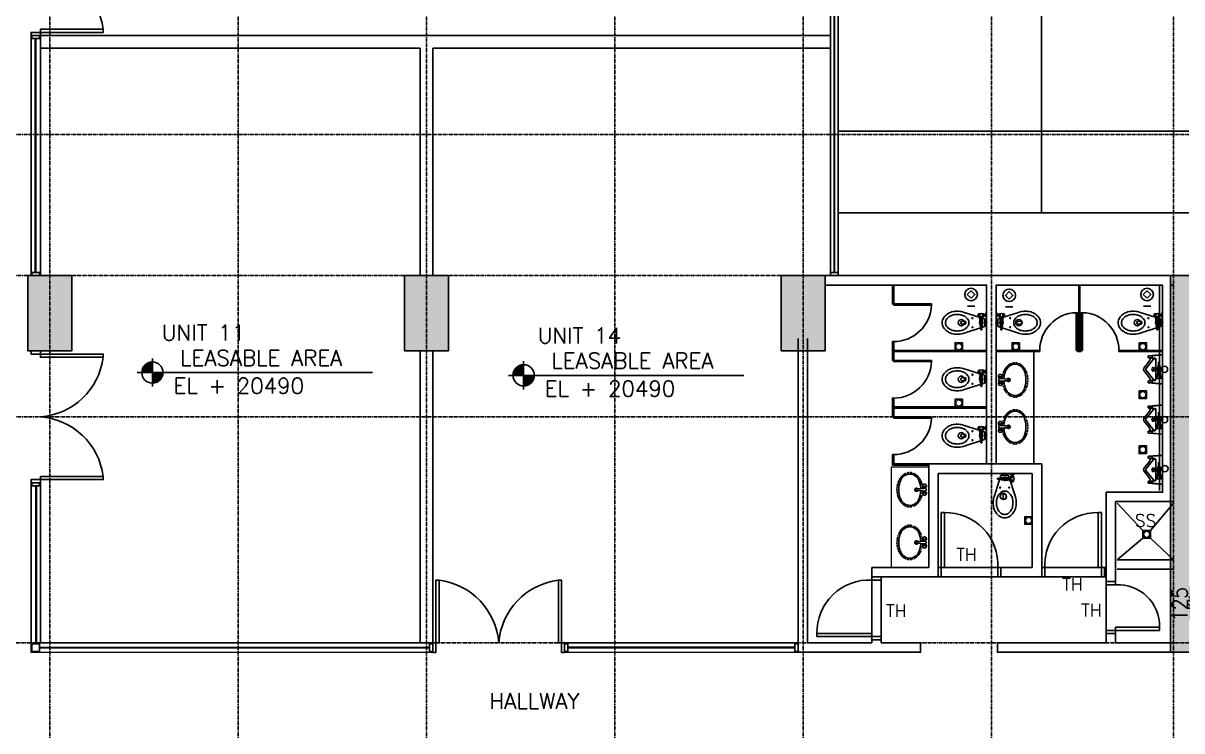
# Model space of a CAD drawing. Header units: inches. Extents: x -189245 to 740841, y -215444 to 469401.
# Drawn here: x 213791 to 232247, y -3775 to 7498 of the extents above; entities that cross this region are included whole.
import ezdxf
from ezdxf.enums import TextEntityAlignment as Align

# ---------------------------------------------------------------- set-up
doc = ezdxf.new("R2010")
doc.units = ezdxf.units.IN
doc.header["$LTSCALE"] = 10
doc.header["$MEASUREMENT"] = 0
for name, pattern in [('CENTER', [2, 1.25, -0.25, 0.25, -0.25]), ('GRID NORMAL$0$GRID BASEMENT$0$GRID GROUND$0$GRID$0$$0$PHANTOM', [2.5, 1.25, -0.25, 0.25, -0.25, 0.25, -0.25]), ('HIDDEN2', [0.1875, 0.125, -0.0625])]:
    doc.linetypes.add(name, pattern=pattern)
for name, color, linetype in [('1', 1, 'Continuous'), ('6', 252, 'Continuous'), ('A-CMU PLASTER', 8, 'Continuous'), ('A-CMU WALL', 4, 'Continuous'), ('A-COLUMN', 6, 'Continuous'), ('A-DOOR', 1, 'Continuous'), ('A-FIXTURES', 2, 'Continuous'), ('A-FURNITURE', 2, 'Continuous'), ('A-HATCH-SOLID', 252, 'Continuous'), ('A-PLASTER', 8, 'Continuous'), ('A-ROAD', 252, 'Continuous'), ('A-SHEARWALL', 6, 'Continuous'), ('A-TEXT', 3, 'Continuous'), ('A-TILES', 9, 'Continuous'), ('A-TOILET PARTITION', 251, 'Continuous'), ('A-WINDOW', 2, 'Continuous'), ('COLUMN', 6, 'Continuous'), ('DETAIL CALLOUT', 3, 'Continuous'), ('ELEV MARKS', 2, 'Continuous'), ('GRID', 8, 'CENTER'), ('P-FIXT', 251, 'Continuous'), ('P-FIXT-MISC', 251, 'Continuous'), ('P-HIDE', 1, 'Continuous'), ('P-HIDE-2', 7, 'Continuous'), ('P-SWR-LIN', 7, 'Continuous'), ('tick', 3, 'Continuous'), ('TSG- DIM1', 1, 'Continuous'), ('TSG- WALL 100', 244, 'Continuous'), ('ZOCALLO', 1, 'Continuous')]:
    doc.layers.add(name, color=color, linetype=linetype)
doc.layers.add('AREA2', color=90, linetype='Continuous', lineweight=5)
doc.styles.add('250', font='romans.shx', dxfattribs={"width": 0.85})
doc.styles.add('PRSP_Simplex', font='simplex.shx')
doc.dimstyles.new('loudet_dim100', dxfattribs={"dimtxt": 250, "dimasz": 1.2, "dimexe": 75, "dimexo": 50, "dimgap": 75, "dimtad": 1, "dimdec": 0, "dimzin": 0, "dimdsep": 46, "dimtxsty": '250', "dimblk": 'arrw tick', "dimcen": 0.09, "dimclrd": 256, "dimclre": 256, "dimclrt": 2, "dimadec": 0, "dimazin": 0, "dimtfac": 1, "dimtdec": 0, "dimtix": 1, "dimtofl": 0, "dimtmove": 0, "dimatfit": 0, "dimldrblk": 'TICK', "dimfxl": 0.18, "dimtolj": 1, "dimtzin": 0, "dimarcsym": 0})

# ---------------------------------------------------------------- blocks, each defined once
blk = doc.blocks.new('arrw tick')
at = {"layer": 'tick'}
blk.add_line((-53, -53), (53, 53), dxfattribs=at)
blk = doc.blocks.new('*D191')
at = {"layer": 'Defpoints', "color": 0, "ltscale": 2}
for p in [(232415, -1698), (232633, -1698), (232633, -1823)]:
    blk.add_point(p, dxfattribs=at)
at = {"layer": 'TSG- DIM1', "lineweight": -2, "ltscale": 2}
for p, q in [((232583, -1698), (232340, -1698)), ((232583, -1823), (232340, -1823)), ((232415, -1697), (232415, -1696)), ((232415, -1825), (232415, -1826))]:
    blk.add_line(p, q, dxfattribs=at)
at = {"layer": 'TSG- DIM1', "lineweight": -2, "ltscale": 2, "xscale": 1.2, "yscale": 1.2, "zscale": 1.2}
for p, rotation in [((232415, -1698), 270), ((232415, -1823), 90)]:
    blk.add_blockref('arrw tick', p, dxfattribs=dict(at, rotation=rotation))
at = {"layer": 'TSG- DIM1', "color": 2, "ltscale": 2, "insert": (232215, -1761), "char_height": 250, "attachment_point": 5, "rotation": 90, "style": '250'}
blk.add_mtext('\\A1;125', dxfattribs=at)
blk = doc.blocks.new('TICK')
at = {"layer": '6'}
blk.add_line((0, 0), (0, 0), dxfattribs=at)
at = {"layer": 'A-PLASTER'}
blk.add_line((-1, 0), (0, 0), dxfattribs=at)
blk = doc.blocks.new('AM-WFVP1')
at = {"layer": 'P-FIXT-MISC', "color": 1}
for p, q in [((16, 12), (44, 12)), ((44, -16), (44, 16)), ((46, 21), (63, 21)), ((46, 10), (46, 12)), ((46, 12), (56, 12)), ((46, 10), (56, 10)), ((56, 12), (56, 21)), ((56, -10), (56, 10)), ((65, -27), (65, 24)), ((107, -27), (107, 24)), ((111, -21), (111, 21)), ((111, 21), (126, 21)), ((120, 15), (120, 21)), ((120, 15), (128, 15)), ((120, 6), (128, 6)), ((120, -6), (120, 6)), ((128, -18), (128, 18)), ((16, -12), (44, -12)), ((46, -12), (46, -10)), ((46, -10), (56, -10)), ((46, -12), (56, -12)), ((46, -21), (63, -21)), ((56, -21), (56, -12)), ((61, -43), (61, -55)), ((61, -132), (61, -110)), ((64, -104), (82, -94)), ((82, -148), (64, -138)), ((66, -28), (65, -27)), ((106, -28), (66, -28)), ((66, -28), (66, -42)), ((66, -42), (106, -42)), ((66, -56), (106, -56)), ((66, -70), (106, -70)), ((66, -70), (66, -103)), ((66, -73), (106, -73)), ((68, -153), (68, -164)), ((69, -56), (69, -70)), ((70, -143), (70, -145)), ((71, -146), (71, -148)), ((71, -148), (72, -148)), ((71, -165), (71, -176)), ((71, -176), (101, -176)), ((72, -180), (71, -176)), ((72, -43), (72, -55)), ((72, -43), (75, -43)), ((72, -55), (75, -55)), ((72, -152), (100, -152)), ((72, -166), (100, -166)), ((72, -180), (100, -180)), ((75, -43), (75, -55)), ((76, -153), (76, -164)), ((76, -153), (78, -153)), ((76, -164), (78, -164)), ((78, -153), (78, -164)), ((81, -184), (78, -233)), ((81, -184), (91, -184)), ((90, -94), (108, -104)), ((108, -138), (90, -148)), ((91, -184), (94, -233)), ((94, -153), (94, -164)), ((94, -153), (96, -153)), ((94, -164), (96, -164)), ((96, -153), (96, -164)), ((97, -43), (97, -55)), ((97, -43), (100, -43)), ((97, -55), (100, -55)), ((100, -43), (100, -55)), ((100, -150), (101, -148)), ((101, -176), (100, -180)), ((101, -146), (101, -148)), ((101, -165), (101, -176)), ((102, -143), (102, -145)), ((103, -56), (103, -70)), ((104, -153), (104, -164)), ((106, -28), (107, -27)), ((106, -28), (106, -42)), ((106, -70), (106, -103)), ((111, -21), (126, -21)), ((111, -43), (111, -55)), ((111, -110), (111, -132)), ((120, -6), (128, -6)), ((120, -15), (128, -15)), ((120, -21), (120, -15))]:
    blk.add_line(p, q, dxfattribs=at)
blk.add_lwpolyline([(0, 35), (0, -35), (4, -35), (4, 35)], close=True, dxfattribs=at)
for points in [[(4, 35), (12, 33, -0.312281), (14, 30, -0.057602), (14, -30, -0.312281), (12, -33), (4, -35)], [(128, -16), (130, -16, 0.382271), (133, -13, 0.055194), (133, 13, 0.382271), (130, 16), (128, 16)]]:
    blk.add_lwpolyline(points, format="xyb", dxfattribs=at)
for points in [[(72, -148), (71, -150), (72, -150)], [(101, -150), (71, -150)], [(71, -152), (71, -152), (72, -150)], [(100, -150), (101, -150), (100, -152)]]:
    blk.add_lwpolyline(points, dxfattribs=at)
blk.add_circle((86, -121), 12.5, dxfattribs=at)
for centre, radius, start, end in [((49, 16), 5.3, 121.8908, 238.1092), ((65, 0), 21.3, 151.9275, 208.0725), ((52, 16), 6.06, 312.075, 47.925), ((33, 0), 26, 337.3801, 22.6199), ((63, 23), 2, 270, 0), ((86, -30), 57.1, 68.4314, 111.5686), ((111, 26), 5.06, 210.1986, 265.7907), ((120, 18), 3, 89.8857, 270.1143), ((125, 0), 7.49, 126.7784, 233.2216), ((126, 18), 3, 360, 90), ((49, -16), 5.3, 121.8908, 238.1092), ((52, -16), 6.06, 312.075, 47.925), ((86, -121), 27.5, 157.5536, 202.4464), ((66, -52), 10.8, 59.4898, 120.5102), ((66, -46), 10.8, 239.4898, 300.5102), ((86, -121), 27.5, 142.4464, 157.5536), ((86, -121), 27.5, 202.4464, 217.5536), ((63, -23), 2, 0, 90), ((86, -121), 27.5, 97.5536, 142.4464), ((86, -121), 27.5, 217.5536, 262.4464), ((86, 9), 36.2, 234.5632, 305.4368), ((86, -165), 71.5, 73.3487, 106.6513), ((72, -158), 6.08, 48.8879, 131.1121), ((72, -159), 6.08, 228.8879, 311.1121), ((86, -109), 40, 246.4023, 293.5977), ((86, -83), 41.1, 74.4697, 105.5303), ((86, -15), 41.1, 254.4697, 285.5303), ((86, -176), 24.8, 69.984, 110.016), ((86, -141), 24.8, 249.984, 290.016), ((83, -179), 4.59, 183.8535, 249.8863), ((86, -121), 27.5, 82.4464, 97.5536), ((86, -121), 27.5, 262.4464, 277.5536), ((86, -121), 27.5, 37.5536, 82.4464), ((86, -121), 27.5, 277.5536, 322.4464), ((89, -179), 4.59, 290.1137, 356.1465), ((100, -158), 6.08, 48.8879, 131.1121), ((100, -159), 6.08, 228.8879, 311.1121), ((106, -52), 10.8, 59.4898, 120.5102), ((106, -46), 10.8, 239.4898, 300.5102), ((111, -26), 5.06, 94.2093, 149.8014), ((86, -121), 27.5, 22.4464, 37.5536), ((86, -121), 27.5, 322.4464, 337.5536), ((86, -121), 27.5, 337.5536, 22.4464), ((120, -18), 3, 89.8857, 270.1143), ((126, -18), 3, 270, 360), ((80, -233), 2, 176.6073, 254.1433), ((86, -212), 23.6, 254.1433, 285.8567), ((92, -233), 2, 285.8567, 3.3927)]:
    blk.add_arc(centre, radius, start, end, dxfattribs=at)
blk = doc.blocks.new('CRMLAF-P')
at = {"layer": 'P-FIXT', "color": 2}
for points in [[(26, -53, 0.327036), (33, -62), (374, -170, 0.005257), (379, -172, 0.071491), (468, -184, 0.071491), (557, -172, 0.082931), (630, -136, 0.106738), (687, -74, 0.133029), (707, 0, 0.133029), (687, 74, 0.106738), (630, 136, 0.082931), (557, 172, 0.071491), (468, 184, 0.071491), (379, 172, 0.005257), (374, 170), (33, 62, 0.327036), (26, 53)], [(341, 25), (402, 22, -0.405756), (402, -22), (341, -25, -0.413515)]]:
    blk.add_lwpolyline(points, format="xyb", close=True, dxfattribs=at)
at = {"layer": 'P-FIXT', "color": 2, "flags": 128}
blk.add_lwpolyline([(281, 0, 0.133029), (294, -48, 0.106738), (336, -94, 0.082931), (394, -122, 0.071491), (468, -132, 0.071491), (542, -122, 0.082931), (600, -94, 0.106738), (642, -48, 0.133029), (655, 0, 0.133029), (642, 48, 0.106738), (600, 94, 0.082931), (542, 122, 0.071491), (468, 132, 0.071491), (394, 122, 0.082931), (336, 94, 0.106738), (294, 48, 0.133029)], format="xyb", close=True, dxfattribs=at)
at = {"layer": 'P-FIXT', "color": 2}
for centre in [(226, 72), (226, -72)]:
    blk.add_circle(centre, 8.32, dxfattribs=at)
at = {"layer": 'P-HIDE', "color": 2}
blk.add_point((0, 0), dxfattribs=at)
at = {"layer": 'P-FIXT-MISC', "color": 2}
blk.add_blockref('AM-WFVP1', (0, 121), dxfattribs=at)
blk = doc.blocks.new('AM-UFV-P')
at = {"layer": 'P-FIXT-MISC'}
for p, q in [((-35, 0), (35, 0)), ((-35, 0), (-35, -4)), ((35, 0), (35, -4)), ((-184, -53), (-233, -50)), ((-184, -63), (-233, -66)), ((-184, -53), (-184, -63)), ((-180, -44), (-176, -43)), ((-180, -44), (-180, -72)), ((-176, -73), (-180, -72)), ((-176, -43), (-176, -73)), ((-165, -43), (-176, -43)), ((-165, -73), (-176, -73)), ((-166, -44), (-166, -72)), ((-153, -40), (-164, -40)), ((-164, -48), (-164, -50)), ((-153, -48), (-164, -48)), ((-153, -50), (-164, -50)), ((-164, -66), (-164, -68)), ((-153, -66), (-164, -66)), ((-153, -68), (-164, -68)), ((-153, -76), (-164, -76)), ((-153, -48), (-153, -50)), ((-153, -66), (-153, -68)), ((-152, -44), (-152, -72)), ((-150, -72), (-148, -73)), ((-148, -54), (-138, -36)), ((-146, -43), (-148, -43)), ((-148, -43), (-148, -44)), ((-138, -80), (-148, -62)), ((-146, -73), (-148, -73)), ((-143, -42), (-145, -42)), ((-143, -74), (-145, -74)), ((-132, -33), (-110, -33)), ((-110, -83), (-132, -83)), ((-104, -36), (-94, -54)), ((-94, -62), (-104, -80)), ((-70, -38), (-103, -38)), ((-70, -78), (-103, -78)), ((-73, -38), (-73, -78)), ((-70, -38), (-70, -78)), ((-56, -41), (-70, -41)), ((-56, -75), (-70, -75)), ((-56, -38), (-56, -78)), ((-43, -33), (-55, -33)), ((-55, -44), (-55, -47)), ((-43, -44), (-55, -44)), ((-43, -47), (-55, -47)), ((-55, -69), (-55, -72)), ((-43, -69), (-55, -69)), ((-43, -72), (-55, -72)), ((-43, -83), (-55, -83)), ((-43, -44), (-43, -47)), ((-43, -69), (-43, -72)), ((-27, -38), (-42, -38)), ((-27, -78), (-42, -78)), ((-41, -38), (-41, -78)), ((-35, -4), (35, -4)), ((-35, -4), (-33, -12)), ((-27, -37), (24, -37)), ((-27, -38), (-27, -37)), ((-27, -78), (-27, -38)), ((-27, -78), (-27, -79)), ((-27, -79), (24, -79)), ((-21, -18), (-21, -35)), ((-21, -28), (-12, -28)), ((-21, -83), (21, -83)), ((-21, -83), (-21, -98)), ((-21, -92), (-15, -92)), ((-18, -100), (18, -100)), ((-16, -16), (16, -16)), ((-15, -92), (-15, -100)), ((-15, -100), (-15, -102)), ((-12, -18), (-10, -18)), ((-12, -18), (-12, -28)), ((-10, -18), (-10, -28)), ((-10, -28), (10, -28)), ((-6, -92), (-6, -100)), ((-6, -92), (6, -92)), ((6, -92), (6, -100)), ((10, -18), (12, -18)), ((10, -18), (10, -28)), ((12, -18), (12, -28)), ((12, -28), (21, -28)), ((15, -92), (21, -92)), ((15, -92), (15, -100)), ((16, -100), (16, -102)), ((21, -18), (21, -35)), ((21, -83), (21, -98)), ((35, -4), (33, -12))]:
    blk.add_line(p, q, dxfattribs=at)
for points in [[(-152, -43), (-152, -43), (-150, -44)], [(-150, -72), (-150, -73), (-152, -72)], [(-150, -73), (-150, -43)], [(-148, -44), (-150, -43), (-150, -44)]]:
    blk.add_lwpolyline(points, dxfattribs=at)
blk.add_circle((-121, -58), 12.5, dxfattribs=at)
for centre, radius, start, end in [((-233, -52), 2, 86.6073, 164.1433), ((-212, -58), 23.6, 164.1433, 195.8567), ((-233, -64), 2, 195.8567, 273.3927), ((-179, -55), 4.59, 93.8535, 159.8863), ((-179, -61), 4.59, 200.1137, 266.1465), ((-159, -44), 6.08, 138.8879, 221.1121), ((-141, -58), 24.8, 159.984, 200.016), ((-159, -72), 6.08, 138.8879, 221.1121), ((-158, -44), 6.08, 318.8879, 41.1121), ((-176, -58), 24.8, 339.984, 20.016), ((-158, -72), 6.08, 318.8879, 41.1121), ((-121, -58), 32.5, 39.1069, 155.347), ((-121, -58), 32.5, 206.3609, 320.8931), ((-109, -58), 40, 156.4023, 203.5977), ((-121, -58), 27.5, 127.5536, 172.4464), ((-121, -58), 27.5, 172.4464, 187.5536), ((-121, -58), 27.5, 187.5536, 232.4464), ((-121, -58), 27.5, 112.4464, 127.5536), ((-121, -58), 27.5, 232.4464, 247.5536), ((-121, -58), 27.5, 67.5536, 112.4464), ((-121, -58), 27.5, 247.5536, 292.4464), ((-121, -58), 27.5, 52.4464, 67.5536), ((-121, -58), 27.5, 292.4464, 307.5536), ((-121, -58), 27.5, 7.5536, 52.4464), ((-121, -58), 27.5, 307.5536, 352.4464), ((-165, -58), 71.5, 343.3487, 16.6513), ((-121, -58), 27.5, 352.4464, 7.5536), ((-46, -38), 10.8, 149.4898, 210.5102), ((-15, -58), 41.1, 164.4697, 195.5303), ((-46, -78), 10.8, 149.4898, 210.5102), ((-52, -38), 10.8, 329.4898, 30.5102), ((-83, -58), 41.1, 344.4697, 15.5303), ((-52, -78), 10.8, 329.4898, 30.5102), ((-30, -11), 3, 194.0362, 263.4065), ((0, 249), 265, 263.4065, 276.5935), ((9, -58), 36.2, 144.5632, 215.4368), ((-23, -35), 2, 270, 0), ((-26, -83), 5.06, 4.2093, 59.8014), ((-16, -21), 5.3, 31.8908, 148.1092), ((-16, -24), 6.06, 222.075, 317.925), ((-18, -92), 3, 359.8857, 180.1143), ((-18, -98), 3, 180, 270), ((-13, -102), 2.5, 180, 263.6816), ((0, 15), 121, 263.6816, 276.3184), ((0, -37), 21.3, 61.9275, 118.0725), ((0, -4), 26, 247.3801, 292.6199), ((0, -97), 7.49, 36.7784, 143.2216), ((16, -21), 5.3, 31.8908, 148.1092), ((16, -24), 6.06, 222.075, 317.925), ((13, -102), 2.5, 276.3184, 0), ((18, -92), 3, 359.8857, 180.1143), ((18, -98), 3, 270, 0), ((23, -35), 2, 180, 270), ((26, -83), 5.06, 120.1986, 175.7907), ((-30, -58), 57.1, 338.4314, 21.5686), ((30, -11), 3, 276.5935, 345.9638)]:
    blk.add_arc(centre, radius, start, end, dxfattribs=at)
blk = doc.blocks.new('WSHBRK-P')
at = {"layer": 'P-FIXT'}
for p, q in [((-227, 0), (-232, 0)), ((-227, 0), (227, 0)), ((227, 0), (232, 0)), ((-235, -3), (-215, -225)), ((-230, -3), (-215, -160)), ((-215, -162), (-215, -225)), ((-210, -165), (-189, -165)), ((-185, -225), (-185, -163)), ((-178, -126), (-184, -161)), ((-169, -128), (-184, -217)), ((-169, -128), (-166, -112)), ((-10, -267), (-162, -147)), ((-158, -110), (158, -110)), ((10, -267), (162, -147)), ((169, -128), (166, -112)), ((169, -128), (184, -217)), ((178, -126), (184, -161)), ((185, -225), (185, -163)), ((210, -165), (189, -165)), ((230, -3), (215, -160)), ((235, -3), (215, -225)), ((215, -162), (215, -225)), ((-210, -230), (-190, -230)), ((-184, -217), (-185, -225)), ((-164, -200), (-159, -200)), ((-134, -209), (-18, -299)), ((134, -209), (18, -299)), ((164, -200), (159, -200)), ((184, -217), (185, -225)), ((210, -230), (190, -230))]:
    blk.add_line(p, q, dxfattribs=at)
for centre, radius, start, end in [((-232, -3), 3, 90, 183.8141), ((-227, -3), 3, 90, 183.4682), ((227, -3), 3, 356.5318, 90), ((232, -3), 3, 356.1859, 90), ((-210, -160), 5, 183.4682, 270), ((-189, -160), 5, 270, 349.6952), ((-158, -130), 20, 90, 169.6952), ((-149, -132), 20, 170.7099, 230.6837), ((158, -130), 20, 10.3048, 90), ((149, -132), 20, 309.3163, 9.2901), ((189, -160), 5, 190.3048, 270), ((210, -160), 5, 270, 356.5318), ((-210, -225), 5, 180, 270), ((-190, -225), 5, 270, 0), ((-164, -220), 20, 90, 170.7099), ((-159, -240), 40, 50.6837, 90), ((0, -275), 30, 232.8153, 307.1847), ((0, -256), 15, 230.6837, 309.3163), ((159, -240), 40, 90, 129.3163), ((164, -220), 20, 9.2901, 90), ((190, -225), 5, 180, 270), ((210, -225), 5, 270, 0)]:
    blk.add_arc(centre, radius, start, end, dxfattribs=at)
at = {"layer": 'P-FIXT-MISC'}
for centre in [(-25, -133), (-25, -158), (0, -120), (0, -145), (0, -170), (25, -133), (25, -158)]:
    blk.add_circle(centre, 4, dxfattribs=at)
for centre in [(-25, -108), (25, -108)]:
    blk.add_arc(centre, 4, 215.6754, 324.3246, dxfattribs=at)
at = {"layer": 'P-HIDE'}
blk.add_point((0, 0), dxfattribs=at)
blk.add_blockref('AM-UFV-P', (121, 0), dxfattribs=at)
blk = doc.blocks.new('AM-FC1PE')
at = {"layer": 'P-FIXT-MISC'}
for p, q in [((-29, 69), (-29, 47)), ((-21, 53), (-29, 66)), ((-21, 35), (-29, 47)), ((-21, 53), (-21, 35)), ((-21, 53), (0, 49)), ((-21, 35), (0, 31)), ((18, 21), (-17, 22)), ((-14, 32), (-14, 28)), ((21, 53), (0, 49)), ((0, 31), (0, 49)), ((21, 35), (0, 31)), ((14, 32), (14, 28)), ((114, 10), (18, 21)), ((21, 53), (29, 66)), ((21, 53), (21, 35)), ((21, 35), (29, 47)), ((124, 14), (24, 20)), ((29, 69), (29, 47)), ((115, 10), (124, 14)), ((-21, -35), (-29, -47)), ((-29, -69), (-29, -47)), ((-21, -53), (-29, -66)), ((-21, -35), (0, -31)), ((-21, -53), (-21, -35)), ((-21, -53), (0, -49)), ((18, -21), (-17, -22)), ((-14, -32), (-14, -28)), ((21, -35), (0, -31)), ((0, -31), (0, -49)), ((21, -53), (0, -49)), ((14, -32), (14, -28)), ((114, -10), (18, -21)), ((21, -53), (21, -35)), ((21, -35), (29, -47)), ((21, -53), (29, -66)), ((124, -14), (24, -20)), ((29, -69), (29, -47)), ((115, -10), (124, -14))]:
    blk.add_line(p, q, dxfattribs=at)
for points in [[(29, 69, -0.145837), (27, 62, -0.107165), (21, 56, -0.077149), (12, 52, -0.064217), (0, 50, -0.064217), (-12, 52, -0.077149), (-21, 56, -0.107165), (-27, 62, -0.145837), (-29, 69, -0.145837), (-27, 75, -0.107165), (-21, 82, -0.077149), (-12, 86, -0.064217), (0, 87, -0.064217), (12, 86, -0.077149), (21, 82, -0.107165), (27, 75, -0.145837)], [(29, -69, 0.145837), (27, -62, 0.107165), (21, -56, 0.077149), (12, -52, 0.064217), (0, -50, 0.064217), (-12, -52, 0.077149), (-21, -56, 0.107165), (-27, -62, 0.145837), (-29, -69, 0.145837), (-27, -75, 0.107165), (-21, -82, 0.077149), (-12, -86, 0.064217), (0, -87, 0.064217), (12, -86, 0.077149), (21, -82, 0.107165), (27, -75, 0.145837)]]:
    blk.add_lwpolyline(points, format="xyb", close=True, dxfattribs=at)
for points in [[(0, 26, -0.064217), (-6, 27, -0.077149), (-11, 29, -0.107165), (-15, 33, -0.035268), (-15, 34, -0.145837)], [(14, 34, -0.046803), (12, 32, -0.077149), (7, 30, -0.064217), (0, 29, -0.064217), (-7, 30, -0.077149), (-12, 32, -0.046803), (-14, 34, -0.145837)], [(14, 31, -0.047218), (13, 30, -0.107177), (10, 27, -0.077931), (6, 25, -0.065152), (0, 25, -0.065152), (-6, 25, -0.077931), (-10, 27, -0.107177), (-13, 30, -0.047218), (-14, 31, -0.144081)], [(15, 34, -0.035268), (15, 33, -0.107165), (11, 29, -0.077149), (6, 27, -0.064217), (0, 26, -0.064217)], [(0, -26, 0.064217), (-6, -27, 0.077149), (-11, -29, 0.107165), (-15, -33, 0.035268), (-15, -34, 0.145837)], [(14, -31, 0.047218), (13, -30, 0.107177), (10, -27, 0.077931), (6, -25, 0.065152), (0, -25, 0.065152), (-6, -25, 0.077931), (-10, -27, 0.107177), (-13, -30, 0.047218), (-14, -31, 0.144081)], [(14, -34, 0.046803), (12, -32, 0.077149), (7, -30, 0.064217), (0, -29, 0.064217), (-7, -30, 0.077149), (-12, -32, 0.046803), (-14, -34, 0.145837)], [(15, -34, 0.035268), (15, -33, 0.107165), (11, -29, 0.077149), (6, -27, 0.064217), (0, -26, 0.064217)]]:
    blk.add_lwpolyline(points, format="xyb", dxfattribs=at)
for centre, radius, start, end in [((0, 0), 28, 127.3184, 232.6816), ((-22, 28), 7.56, 307.3184, 0), ((22, 28), 7.56, 180, 263.4825), ((114, 8), 2, 39.7187, 83.4825), ((104, 0), 14.7, 320.2813, 39.7187), ((124, 13), 1, 29.3879, 86.4841), ((100, 0), 28, 330.6121, 29.3879), ((-22, -28), 7.56, 0, 52.6816), ((22, -28), 7.56, 96.5175, 180), ((114, -8), 2, 276.5175, 320.2813), ((124, -13), 1, 273.5159, 330.6121)]:
    blk.add_arc(centre, radius, start, end, dxfattribs=at)
blk = doc.blocks.new('MLLSAU-P')
blk.add_line((-243, -400), (-243, -400))
at = {"layer": 'P-FIXT'}
blk.add_lwpolyline([(22, -126, -0.093086), (153, -157, -0.174133), (245, -260, -0.367784), (153, -446, -0.108105), (0, -477, -0.108105), (-153, -446, -0.367784), (-245, -260, -0.174133), (-153, -157, -0.093086), (-22, -126, -0.110518)], format="xyb", dxfattribs=at)
for radius, start, end in [(26.3, 127.887, 51.8359), (21.3, 136.6981, 43.0677)]:
    blk.add_arc((0, -197), radius, start, end, dxfattribs=at)
at = {"layer": 'P-HIDE'}
blk.add_point((0, 0), dxfattribs=at)
at = {"layer": 'P-HIDE-2', "linetype": 'HIDDEN2'}
for points in [[(-20, -98, 0.061252), (-108, -114, 0.085419), (-194, -158, 0.106173), (-255, -227, 0.127612), (-274, -302, 0.127612)], [(-274, -302, 0.127612), (-255, -377, 0.106173), (-194, -446, 0.085419), (-108, -490, 0.074924), (0, -506, 0.074924), (108, -490, 0.085419), (194, -446, 0.106173), (255, -377, 0.127612), (274, -302, 0.127612), (255, -227, 0.106173), (194, -158, 0.085419), (108, -114, 0.061252), (20, -98, 0.074924)]]:
    blk.add_lwpolyline(points, format="xyb", dxfattribs=at)
at = {"layer": 'P-FIXT-MISC', "rotation": 270}
blk.add_blockref('AM-FC1PE', (0, -67), dxfattribs=at)
blk = doc.blocks.new('P-FCO')
at = {"color": 4, "linetype": 'Continuous'}
blk.add_line((-84, 59), (-84, -59), dxfattribs=at)
at = {"color": 1, "linetype": 'Continuous'}
blk.add_lwpolyline([(40, 0), (100, -60), (160, 0), (100, 60)], close=True, dxfattribs=at)
at = {"color": 4, "linetype": 'Continuous'}
blk.add_circle((100, 0), 100, dxfattribs=at)
blk = doc.blocks.new('W')
at = {"layer": 'P-SWR-LIN', "color": 3, "linetype": 'Continuous'}
blk.add_circle((0, 0), 50, dxfattribs=at)
blk = doc.blocks.new('A$C39746B81')
at = {"layer": 'A-DOOR', "color": 2, "linetype": 'ByBlock'}
for points in [[(-521, -823), (-521, 177), (-471, 177), (-471, -823)], [(1479, -823), (1479, 177), (1429, 177), (1429, -823)], [(-571, -973), (-521, -973), (-521, -823), (-571, -823)], [(1529, -973), (1479, -973), (1479, -823), (1529, -823)]]:
    blk.add_lwpolyline(points, close=True, dxfattribs=at)
at = {"layer": 'A-DOOR', "color": 1, "linetype": 'ByBlock'}
for centre, start, end in [((-606, -903), 4.2573, 82.8891), ((1564, -903), 97.1109, 175.7427)]:
    blk.add_arc(centre, 1088, start, end, dxfattribs=at)
blk = doc.blocks.new('DATUM')
at = {"color": 2}
for p, q in [((0, 169), (0, 225)), ((-169, 0), (-244, 0)), ((-169, 9), (0, 9)), ((-169, 0), (169, 0)), ((-168, 18), (0, 18)), ((-166, 28), (0, 28)), ((-165, 37), (0, 37)), ((-162, 46), (0, 46)), ((-159, 56), (0, 56)), ((-156, 65), (0, 65)), ((-151, 75), (0, 75)), ((-146, 84), (0, 84)), ((-141, 93), (0, 93)), ((-134, 103), (0, 103)), ((-126, 112), (0, 112)), ((-117, 121), (0, 121)), ((-107, 131), (0, 131)), ((-94, 140), (0, 140)), ((-78, 150), (0, 150)), ((-57, 159), (0, 159)), ((-13, 168), (0, 168)), ((0, 169), (0, -169)), ((169, 0), (244, 0)), ((169, -9), (0, -9)), ((168, -18), (0, -18)), ((166, -28), (0, -28)), ((165, -37), (0, -37)), ((162, -46), (0, -46)), ((159, -56), (0, -56)), ((156, -65), (0, -65)), ((151, -75), (0, -75)), ((146, -84), (0, -84)), ((141, -93), (0, -93)), ((134, -103), (0, -103)), ((126, -112), (0, -112)), ((117, -121), (0, -121)), ((107, -131), (0, -131)), ((94, -140), (0, -140)), ((78, -150), (0, -150)), ((57, -159), (0, -159)), ((0, -169), (0, -225))]:
    blk.add_line(p, q, dxfattribs=at)
blk.add_circle((0, 0), 169, dxfattribs=at)

msp = doc.modelspace()

# ---------------------------------------------------------------- hatches: boundary and pattern name
at = {"layer": 'A-HATCH-SOLID', "ltscale": 2}
msp.add_hatch(color=254, dxfattribs=at).paths.add_polyline_path([(232565.71015, -998.71616), (232565.71025, -998.71616), (232565.71025, 2976.28384), (233215.71025, 2976.28384), (233215.71025, 3476.28384), (232065.71025, 3476.28384), (232065.71025, -2523.71616), (232565.71025, -2523.71616), (232565.71025, -1123.71616), (232565.71015, -1123.71616)])
at = {"layer": 'COLUMN', "ltscale": 2}
for points in [[(213865.71025, 2276.18876), (214565.71025, 2276.18876), (214565.71025, 3476.18876), (213865.71025, 3476.18876)], [(219865.71025, 2276.18876), (220565.71025, 2276.18876), (220565.71025, 3476.18876), (219865.71025, 3476.18876)], [(225865.71025, 2276.18876), (226565.71025, 2276.18876), (226565.71025, 3476.18876), (225865.71025, 3476.18876)]]:
    msp.add_hatch(color=253, dxfattribs=at).paths.add_polyline_path(points)

# ---------------------------------------------------------------- linework, layer by layer
at = {"layer": '1'}
for p, q in [((231627.232, -585.10978), (231215.71025, -148.55813)), ((231747.232, -585.10978), (232115.71025, -148.55813)), ((231627.232, -705.10978), (231215.71025, -1048.55813)), ((232115.71025, -1048.55813), (231747.232, -705.10978))]:
    msp.add_line(p, q, dxfattribs=at)
at = {"layer": '1', "color": 2}
for points in [[(228755.82739, 2406.18876), (228635.82739, 2406.18876), (228635.82739, 2286.18876), (228755.82739, 2286.18876)], [(229662.94527, 2406.18876), (229542.94527, 2406.18876), (229542.94527, 2286.18876), (229662.94527, 2286.18876)], [(231565.35022, 2406.18876), (231685.35022, 2406.18876), (231685.35022, 2286.18876), (231565.35022, 2286.18876)], [(228755.82739, 1506.18876), (228635.82739, 1506.18876), (228635.82739, 1386.18876), (228755.82739, 1386.18876)], [(231565.35022, 1640.58428), (231685.35022, 1640.58428), (231685.35022, 1520.58428), (231565.35022, 1520.58428)], [(231565.35022, 762.47063), (231685.35022, 762.47063), (231685.35022, 642.47063), (231565.35022, 642.47063)], [(229865.71025, -363.81124), (229745.71025, -363.81124), (229745.71025, -483.81124), (229865.71025, -483.81124)], [(231747.232, -585.10978), (231627.232, -585.10978), (231627.232, -705.10978), (231747.232, -705.10978)]]:
    msp.add_lwpolyline(points, close=True, dxfattribs=at)
at = {"layer": '1'}
for centre in [(228695.82739, 2346.18876), (229602.94527, 2346.18876), (231625.35022, 2346.18876), (228695.82739, 1446.18876), (231625.35022, 1580.58428), (231625.35022, 702.47063), (229805.71025, -423.81124), (231687.232, -645.10978)]:
    msp.add_circle(centre, 50, dxfattribs=at)
at = {"layer": 'A-CMU PLASTER'}
for p, q in [((231890.71025, 3326.18876), (231890.71025, 51.44187)), ((228215.71025, 476.18876), (228215.71025, -1173.81124)), ((229137.58525, 476.18876), (228215.71025, 476.18876)), ((230015.71025, 476.18876), (229287.58525, 476.18876)), ((227309.46025, -1173.81124), (227309.46025, -1323.81124)), ((231190.71025, -2323.81124), (231190.71025, -2227.10905))]:
    msp.add_line(p, q, dxfattribs=at)
at = {"layer": 'A-CMU WALL', "ltscale": 2}
for p, q in [((226565.71025, 3476.18876), (232115.71025, 3476.18876)), ((220115.71024, 2276.18876), (220115.71024, -2373.81124)), ((220315.71024, 2276.18876), (220315.71025, -2373.81124)), ((227309.46025, -2323.81124), (227309.46025, -2373.81124)), ((227459.46025, -2323.81124), (227459.46025, -2373.81124))]:
    msp.add_line(p, q, dxfattribs=at)
at = {"layer": 'A-CMU WALL'}
for p, q in [((229137.58525, 3326.18876), (229137.58525, 476.18876)), ((229287.58525, 3326.18876), (229287.58525, 476.18876)), ((232065.71025, 3351.18876), (232065.71025, 26.44187)), ((226134.46025, 2476.18876), (226134.46025, -2498.81124)), ((226284.46025, 2476.18876), (226284.46025, -2373.81124)), ((230015.71025, 476.18876), (230015.71025, -1323.81124)), ((228365.71025, 326.18876), (228365.71025, -1173.81124)), ((229865.71025, 326.18876), (229865.71025, -1173.81124)), ((231190.71025, -123.55813), (232115.71025, -123.55813)), ((228215.71025, -1173.81124), (227309.46025, -1173.81124)), ((229865.71025, -1173.81124), (229360.04443, -1173.81124)), ((231015.71025, -1323.81124), (227824.43474, -1323.81124)), ((227309.46025, -2373.81124), (226284.46025, -2373.81124)), ((228084.46025, -2373.81124), (227459.46025, -2373.81124)), ((228084.46025, -2373.81124), (228084.46025, -2498.81124)), ((228084.46025, -2523.81124), (226134.46025, -2523.81124))]:
    msp.add_line(p, q, dxfattribs=at)
at = {"layer": 'A-CMU WALL', "ltscale": 2}
for points in [[(220115.71024, 7101.18844), (214064.20651, 7101.18814), (214064.12354, 7301.18876), (226649.43474, 7301.18876), (226649.43474, 7101.18876), (220315.71024, 7101.18845)], [(220315.71024, 7101.18845), (220315.71024, 3476.18876), (220115.71024, 3476.18876), (220115.71024, 7101.18844)], [(226565.71025, 3326.18876), (229137.58525, 3326.18876), (229137.58525, 476.65545), (229287.58525, 476.65545), (229287.58525, 3326.18876), (231940.71025, 3326.18876)], [(231040.70847, -1398.55813), (231040.71025, 26.44187), (231940.71025, 26.44187), (231940.71025, 3326.18876)], [(232065.71025, 3326.65545), (232065.71025, 3326.65545), (232065.71025, -123.55813), (231940.71025, -123.55813)], [(232065.71025, 3326.18876), (232115.71025, 3326.18876)], [(226134.46025, -2373.81124), (226134.46025, 2276.18876), (226284.46025, 2276.18876), (226284.46025, -2373.81124)], [(228215.71025, -1173.34455), (228215.71025, -1173.34455), (228215.71025, 476.65545), (228365.71025, 476.65545), (228365.71025, 476.18876)], [(230015.71025, 326.65545), (230015.71025, 476.65545), (228365.71025, 476.65545), (228365.71025, 476.18876)], [(228365.71025, 326.65545), (229865.71025, 326.65545)], [(228365.71025, 326.65545), (228365.71025, -1173.34455)], [(229865.71025, -1173.81124), (229865.71025, 326.65545)], [(230015.71025, 326.65545), (230015.71025, -1323.34455), (229865.71025, -1323.34455)], [(231190.71006, -123.55813), (231190.70847, -1398.55813)], [(231940.71025, -123.55813), (231190.71025, -123.55813)], [(228365.71025, -1173.81124), (228365.71025, -1323.81124), (227309.46025, -1323.81124), (227309.46025, -1173.81124), (228215.71025, -1173.81124)], [(227459.46025, -2373.81124), (228084.46025, -2373.81124), (228084.46025, -2523.81124), (226134.46025, -2523.81124), (226134.46025, -2373.81124)], [(226284.46025, -2373.81124), (227309.46025, -2373.81124)], [(231190.70726, -2373.92248), (232065.71025, -2373.97423), (232065.71025, -2523.34455), (229309.46025, -2523.34455), (229309.46025, -2373.81124), (231040.70726, -2373.91361), (231040.71025, -2223.81124)], [(231040.70726, -2373.91361), (231040.70726, -2373.81124)], [(231190.70744, -2223.81124), (231190.70726, -2373.92248)]]:
    msp.add_lwpolyline(points, dxfattribs=at)
at = {"layer": 'A-DOOR', "color": 8}
for p, q in [((228465.71025, -1173.81124), (229315.71025, -1173.81124)), ((230065.71025, -1173.81124), (230965.71025, -1173.81124)), ((227309.46025, -1373.81124), (227309.46025, -2273.81124)), ((227459.46025, -1373.81124), (227459.46025, -2273.81124)), ((228415.71025, -1323.81124), (229315.71025, -1323.81124)), ((230065.71025, -1323.81124), (230965.71025, -1323.81124)), ((231040.71025, -1448.55813), (231040.71025, -2173.81124)), ((231190.71025, -2123.81124), (231190.71025, -2173.81124))]:
    msp.add_line(p, q, dxfattribs=at)
at = {"layer": 'A-DOOR', "color": 2}
for points in [[(228415.71025, -1173.81124), (228465.71025, -1173.81124), (228465.71025, -298.81124), (228415.71025, -298.81124)], [(230965.71025, -1173.81124), (230915.71025, -1173.81124), (230915.71025, -298.81124), (230965.71025, -298.81124)], [(228415.71025, -1323.81124), (228365.71025, -1323.81124), (228365.71025, -1173.81124), (228415.71025, -1173.81124)], [(229365.71025, -1323.81124), (229315.71025, -1323.81124), (229315.71025, -1173.81124), (229365.71025, -1173.81124)], [(230015.71025, -1323.81124), (230065.71025, -1323.81124), (230065.71025, -1173.81124), (230015.71025, -1173.81124)], [(230965.71025, -1323.81124), (231015.71025, -1323.81124), (231015.71025, -1173.81124), (230965.71025, -1173.81124)], [(227459.46025, -1323.81124), (227459.46025, -1373.81124), (227309.46025, -1373.81124), (227309.46025, -1323.81124)], [(231040.71025, -1398.55813), (231040.71025, -1448.55813), (231190.71025, -1448.55813), (231190.71025, -1398.55813)], [(231040.71025, -2173.81124), (231040.71025, -2223.81124), (231190.71025, -2223.81124), (231190.71025, -2173.81124)], [(231890.71025, -2173.81124), (231890.71025, -2123.81124), (231190.71025, -2123.81124), (231190.71025, -2173.81124)], [(227309.46025, -2273.81124), (227309.46025, -2223.81124), (226434.46025, -2223.81124), (226434.46025, -2273.81124)], [(227459.46025, -2273.81124), (227459.46025, -2323.81124), (227309.46025, -2323.81124), (227309.46025, -2273.81124)]]:
    msp.add_lwpolyline(points, close=True, dxfattribs=at)
at = {"layer": 'A-DOOR'}
for centre, radius, start, end in [((228486.31267, -1129.1546), 830.59891, 356.918041454, 91.421327578), ((230895.10782, -1129.1546), 830.59891, 88.578672422, 183.081958546), ((227264.8036, -2203.20881), 830.59891, 86.918041454, 181.421327575), ((231235.36689, -2103.20881), 655.59891, 358.578672425, 93.081958546)]:
    msp.add_arc(centre, radius, start, end, dxfattribs=at)
at = {"layer": 'A-FIXTURES'}
for p, q in [((229887.58525, 2266.18876), (229887.58525, 476.18876)), ((231215.71025, -1048.55813), (232115.71025, -1048.55813)), ((231215.71025, -1198.55813), (232115.71025, -1198.55813))]:
    msp.add_line(p, q, dxfattribs=at)
at = {"layer": 'A-FURNITURE'}
for p, q in [((230604.14775, 2286.18876), (230604.14775, 3326.18876)), ((230624.14775, 2286.18876), (230624.14775, 3326.18876)), ((229983.81451, 2286.18876), (229983.81451, 2266.18876)), ((230584.14775, 2286.18876), (230584.14775, 2266.18876)), ((230644.14775, 2286.18876), (230644.14775, 2266.18876))]:
    msp.add_line(p, q, dxfattribs=at)
at = {"layer": 'A-ROAD', "color": 8}
msp.add_line((230013.68641, 4476.18876), (230013.68641, 10476.18876), dxfattribs=at)
at = {"layer": 'A-ROAD', "color": 1}
for p, q in [((226774.43474, 5776.18876), (236413.68641, 5776.18876)), ((226774.43474, 4476.18876), (239875.64038, 4476.18876))]:
    msp.add_line(p, q, dxfattribs=at)
at = {"layer": 'A-SHEARWALL'}
for p, q in [((232065.71025, -2523.81124), (232065.71025, 3476.18876)), ((232115.71025, 3476.18876), (232115.71025, 3476.18876)), ((232115.71025, 3476.18876), (232115.71025, 3476.18876))]:
    msp.add_line(p, q, dxfattribs=at)
at = {"layer": 'A-SHEARWALL', "color": 6}
msp.add_lwpolyline([(232565.71025, -1123.34455), (232565.71025, -2523.34455), (232065.71025, -2523.34455), (232065.71025, 3476.65545), (232065.71025, 3476.65545), (232065.71025, 3476.65545), (233215.71025, 3476.65545), (233215.71025, 2976.65545), (232565.71025, 2976.65545), (232565.71025, -998.34455)], dxfattribs=at)
at = {"layer": 'A-TILES'}
msp.add_line((227459.46025, -2323.81124), (227459.46025, -1323.81124), dxfattribs=at)
at = {"layer": 'A-TOILET PARTITION'}
for p, q in [((229983.81451, 2286.18876), (229287.58525, 2286.18876)), ((229287.58525, 2266.18876), (229983.81451, 2266.18876)), ((230604.14775, 2286.18876), (230584.14775, 2286.18876)), ((230584.14775, 2266.18876), (230644.14775, 2266.18876)), ((230644.14775, 2266.18876), (230584.14775, 2266.18876)), ((230624.14775, 2286.18876), (230644.14775, 2286.18876)), ((231244.48099, 2286.18876), (231940.71025, 2286.18876)), ((231244.48099, 2286.18876), (231244.48099, 2266.18876)), ((231940.71025, 2266.18876), (231244.48099, 2266.18876)), ((227637.58525, 1366.18876), (227637.58525, 1526.18876)), ((227637.58525, 1526.18876), (227657.58525, 1526.18876)), ((227657.58525, 1526.18876), (227657.58525, 1386.18876)), ((227657.58525, 1386.18876), (229137.58525, 1386.18876)), ((229137.58525, 1366.18876), (227657.58525, 1366.18876)), ((227637.58525, 456.65545), (227637.58525, 626.18876)), ((227637.58525, 626.18876), (227657.58525, 626.18876)), ((227657.58525, 626.18876), (227657.58525, 476.65545)), ((228215.71025, 456.65545), (227637.58525, 456.65545)), ((228215.71025, 476.65545), (227657.58525, 476.65545))]:
    msp.add_line(p, q, dxfattribs=at)
for points in [[(227657.58525, 3326.18876), (227657.58525, 3026.18876), (227637.58525, 3026.18876), (227637.58525, 3326.18876)], [(229137.58525, 2266.18876), (227657.58525, 2266.18876), (227657.58525, 2126.18876), (227637.58525, 2126.18876), (227637.58525, 2426.18876), (227657.58525, 2426.18876), (227657.58525, 2286.18876), (229137.58525, 2286.18876)], [(227657.58525, 2276.18876), (227657.58525, 2126.18876), (227637.58525, 2126.18876), (227637.58525, 2276.18876)], [(229137.58525, 1366.18876), (227657.58525, 1366.18876), (227657.58525, 1226.18876), (227637.58525, 1226.18876), (227637.58525, 1526.18876), (227657.58525, 1526.18876), (227657.58525, 1386.18876), (229137.58525, 1386.18876)], [(227657.58525, 1366.18876), (227657.58525, 1226.18876), (227637.58525, 1226.18876), (227637.58525, 1376.18876)]]:
    msp.add_lwpolyline(points, dxfattribs=at)
for points in [[(227657.58525, 3026.18876), (227657.58525, 3006.18876), (228257.58525, 3006.18876), (228257.58525, 3026.18876)], [(230584.14775, 2286.18876), (230564.14775, 2286.18876), (230564.14775, 2886.18876), (230584.14775, 2886.18876)], [(230644.14775, 2286.18876), (230664.14775, 2286.18876), (230664.14775, 2886.18876), (230644.14775, 2886.18876)], [(227657.58525, 2126.18876), (227657.58525, 2106.18876), (228257.58525, 2106.18876), (228257.58525, 2126.18876)], [(227657.58525, 1226.18876), (227657.58525, 1206.18876), (228257.58525, 1206.18876), (228257.58525, 1226.18876)]]:
    msp.add_lwpolyline(points, close=True, dxfattribs=at)
at = {"layer": 'A-TOILET PARTITION', "color": 1}
for centre, start, end in [((227657.58525, 3026.18876), 270, 358.090847565), ((230584.14775, 2286.18876), 91.909152435, 180), ((230644.14775, 2286.18876), 0, 88.090847565), ((227657.58525, 2126.18876), 270, 358.090847565), ((227657.58525, 1226.18876), 270, 358.090847565)]:
    msp.add_arc(centre, 600.33324, start, end, dxfattribs=at)
at = {"layer": 'A-WINDOW', "ltscale": 2}
for p, q in [((226706.93474, 10826.18532), (226706.49822, 3526.19282)), ((226716.93474, 10826.18472), (226716.49822, 3526.19222)), ((213981.54425, 3526.19271), (213981.54443, 7251.1932)), ((213991.54425, 3526.1927), (213991.54443, 7251.1932)), ((213991.71025, 126.1925), (213991.71025, -2388.81124)), ((214001.71025, 126.1925), (214001.71025, -2388.81124)), ((214050.71025, -2444.76057), (220265.70675, -2444.76057)), ((214050.71025, -2454.76057), (220265.70675, -2454.76057)), ((222465.71373, -2454.28119), (226084.46161, -2454.46152)), ((222465.71423, -2444.28119), (226084.46211, -2444.46152))]:
    msp.add_line(p, q, dxfattribs=at)
at = {"layer": 'A-WINDOW', "color": 2, "ltscale": 2}
for p, q in [((213984.71025, 7251.1925), (213996.71025, 7251.1925)), ((213984.71025, 126.1925), (213996.71025, 126.1925)), ((214050.70995, -2454.81124), (214050.71054, -2442.81124))]:
    msp.add_line(p, q, dxfattribs=at)
at = {"layer": 'A-WINDOW', "color": 2}
for points in [[(214050.71025, 7251.18876), (214050.71025, 7301.18876), (213930.71025, 7301.19623), (213930.71025, 7251.19623)], [(214050.71024, 3476.18876), (214050.71024, 3526.18876), (213930.71024, 3526.19623), (213930.71024, 3476.19623)], [(226774.43474, 3476.18876), (226774.43474, 3526.18876), (226649.43474, 3526.19624), (226649.43474, 3476.19624)], [(214050.71025, 126.18876), (214050.71025, 176.18876), (213930.71025, 176.19623), (213930.71025, 126.19623)], [(220265.70274, -2509.2779), (220315.70274, -2509.2779), (220315.71021, -2389.2779), (220265.71021, -2389.2779)], [(222415.71024, -2509.28119), (222465.71024, -2509.28119), (222465.71772, -2389.28119), (222415.71772, -2389.28119)], [(226084.45815, -2508.81124), (226134.45815, -2508.81124), (226134.46563, -2388.81124), (226084.46563, -2388.81124)]]:
    msp.add_lwpolyline(points, close=True, dxfattribs=at)
at = {"layer": 'A-WINDOW', "color": 2, "ltscale": 2}
msp.add_lwpolyline([(214050.71025, -2388.81124), (213930.71025, -2388.81124), (213930.71025, -2508.81124), (214050.71025, -2508.81124)], close=True, dxfattribs=at)
at = {"layer": 'AREA2'}
for p, q in [((227615.71025, 426.65545), (227615.71025, -1173.81124)), ((228215.71025, 426.65545), (227615.71025, 426.65545))]:
    msp.add_line(p, q, dxfattribs=at)
at = {"layer": 'COLUMN', "color": 6, "ltscale": 2}
for points in [[(213865.71025, 2276.18876), (214565.71025, 2276.18876), (214565.71025, 3476.18876), (213865.71025, 3476.18876)], [(219865.71025, 2276.18876), (220565.71025, 2276.18876), (220565.71025, 3476.18876), (219865.71025, 3476.18876)], [(225865.71025, 2276.18876), (226565.71025, 2276.18876), (226565.71025, 3476.18876), (225865.71025, 3476.18876)]]:
    msp.add_lwpolyline(points, close=True, dxfattribs=at)
at = {"layer": 'ELEV MARKS', "color": 1}
for p, q in [((216093.34586, 1932.65896), (219354.72357, 1932.65896)), ((222006.76317, 1888.02877), (225268.14088, 1888.02877))]:
    msp.add_line(p, q, dxfattribs=at)
at = {"layer": 'GRID', "linetype": 'GRID NORMAL$0$GRID BASEMENT$0$GRID GROUND$0$GRID$0$$0$PHANTOM'}
for p, q in [((214215.71024, 26926.11807), (214215.71024, -30743.07428)), ((217215.71024, 26926.11807), (217215.71024, -30743.07428)), ((220215.71024, 26926.11807), (220215.71024, -30743.07428)), ((223215.71024, 26926.11807), (223215.71024, -30743.07428)), ((226215.71024, 26926.11807), (226215.71024, -30743.07428)), ((229215.71024, 26926.11807), (229215.71024, -30743.07428)), ((232115.71024, 26926.11807), (232115.71025, -30743.07428)), ((252386.38202, 5726.65545), (181686.55041, 5726.65545)), ((252386.38202, 3476.18876), (181686.55041, 3476.18876)), ((252386.38202, 1226.18876), (181686.55041, 1226.18876)), ((227309.46025, -2373.81124), (181686.55041, -2373.81124)), ((252386.38202, -2373.81124), (227459.46025, -2373.81124))]:
    msp.add_line(p, q, dxfattribs=at)
at = {"layer": 'TSG- WALL 100', "ltscale": 2}
msp.add_line((231040.71025, 26.44187), (231040.71025, -1373.55813), dxfattribs=at)
msp.add_lwpolyline([(231040.70875, -1173.81124), (231015.71025, -1173.81124), (231015.71025, -1323.81124), (231040.70875, -1323.81124)], close=True, dxfattribs=at)
at = {"layer": 'ZOCALLO', "ltscale": 2}
for points in [[(226649.43474, 10876.18876), (226774.43474, 10876.18876), (226774.43474, 3476.18876), (226649.43474, 3476.18876)], [(214065.71024, 3476.18876), (213915.71025, 3476.03171), (213915.71025, 7301.18876), (214064.12354, 7301.18876)], [(222415.71024, -2374.2779), (226134.46025, -2373.81124), (226134.46025, -2523.81124), (222415.71024, -2524.2779)]]:
    msp.add_lwpolyline(points, close=True, dxfattribs=at)
for points in [[(213922.96596, -2373.81124), (213915.71025, -2373.81124), (213915.71025, 176.18876), (214065.71025, 176.18876), (214065.71025, -2373.81124)], [(214065.71025, -2373.81124), (220315.71024, -2373.81127), (220315.69926, -2524.27827), (213915.71025, -2523.81124), (213915.71025, -2373.81124), (213915.71025, -2308.76057)]]:
    msp.add_lwpolyline(points, dxfattribs=at)

# ---------------------------------------------------------------- block references
at = {"rotation": 180}
for p in [(228736.31979, 2726.18876), (229651.35071, 2726.18876), (231539.44479, 2726.18876), (231970.81754, 1983.32235), (228736.31979, 1826.18876), (231970.81754, 1183.32235), (228736.31979, 926.18876), (231976.9168, 401.45395), (229403.83525, -40.38713)]:
    msp.add_blockref('W', p, dxfattribs=at)
at = {"layer": 'A-COLUMN', "rotation": 270}
for p in [(231940.71025, 1983.46255), (231940.71025, 1183.46255), (231940.71025, 383.46255)]:
    msp.add_blockref('WSHBRK-P', p, dxfattribs=at)
at = {"layer": 'A-FIXTURES', "xscale": -1}
for p in [(229137.58525, 2726.18876), (231940.71025, 2726.18876), (229137.58525, 1826.18876), (229137.58525, 926.18876)]:
    msp.add_blockref('CRMLAF-P', p, dxfattribs=at)
at = {"layer": 'A-FIXTURES'}
msp.add_blockref('CRMLAF-P', (229287.58525, 2726.18876), dxfattribs=at)
for name, p, rotation in [('MLLSAU-P', (229287.58525, 1815.18876), 90), ('CRMLAF-P', (229425.71025, 326.18876), 270), ('MLLSAU-P', (228215.71025, -773.81124), 270)]:
    msp.add_blockref(name, p, dxfattribs=dict(at, rotation=rotation))
at = {"layer": 'A-FIXTURES', "xscale": -1}
for p, rotation in [((229287.58525, 1067.18876), 90), ((228215.71025, 66.18876), 270)]:
    msp.add_blockref('MLLSAU-P', p, dxfattribs=dict(at, rotation=rotation))
at = {"layer": 'DETAIL CALLOUT', "linetype": 'ByBlock', "rotation": 270}
msp.add_blockref('A$C39746B81', (214888.42726, 8830.18963), dxfattribs=at)
at = {"layer": 'DETAIL CALLOUT', "rotation": 270}
msp.add_blockref('A$C39746B81', (214888.42726, 1705.18963), dxfattribs=at)
at = {"layer": 'DETAIL CALLOUT'}
msp.add_blockref('A$C39746B81', (220886.70937, -1551.56089), dxfattribs=at)
at = {"layer": 'ELEV MARKS'}
for p in [(215849.59586, 1932.65896), (221763.01317, 1888.02877)]:
    msp.add_blockref('DATUM', p, dxfattribs=at)
at = {"layer": 'P-SWR-LIN', "rotation": 90}
for p in [(228890.06784, 3076.04857), (231693.19284, 3076.04857)]:
    msp.add_blockref('P-FCO', p, dxfattribs=at)
at = {"layer": 'P-SWR-LIN', "xscale": -1, "rotation": 270}
msp.add_blockref('P-FCO', (229497.60265, 3062.39189), dxfattribs=at)

# ---------------------------------------------------------------- texts
at = {"layer": 'A-TEXT', "linetype": 'Continuous', "style": 'PRSP_Simplex'}
for s, height, p in [('UNIT 11', 250, (216661.94425, 2566.43612)), ('UNIT 14', 250, (222650.36156, 2521.80593)), ('LEASABLE AREA', 250, (217582.3772, 2164.84796)), ('LEASABLE AREA', 250, (223495.79451, 2120.21776)), ('EL + 20490', 250, (217225.70988, 1721.16153)), ('EL + 20490', 250, (223139.12719, 1676.53134)), ('SS', 200, (231668.68795, -426.33446)), ('TH', 200, (228816.06629, -966.95553)), ('TH', 200, (230502.9256, -1440.50786)), ('TH', 200, (227697.41239, -1860.34287)), ('TH', 200, (230804.9727, -1853.35503)), ('HALLWAY', 250, (221936.31661, -3300.79484))]:
    msp.add_text(s, height=height, dxfattribs=at).set_placement(p, align=Align.MIDDLE)

# ---------------------------------------------------------------- dimensions: what is measured, and where the dimension line sits
at = {"layer": 'TSG- DIM1', "ltscale": 2}
dim = msp.add_linear_dim(base=(232415.14134, -1698.34455), p1=(232633.27393, -1823.34455), p2=(232633.27393, -1698.34455), angle=90, dimstyle='loudet_dim100', dxfattribs=at)
dim.commit()
dim.dimension.update_dxf_attribs({"geometry": '*D191', "text_midpoint": (232215.14134, -1760.84455)})

doc.saveas('drawing.dxf')
